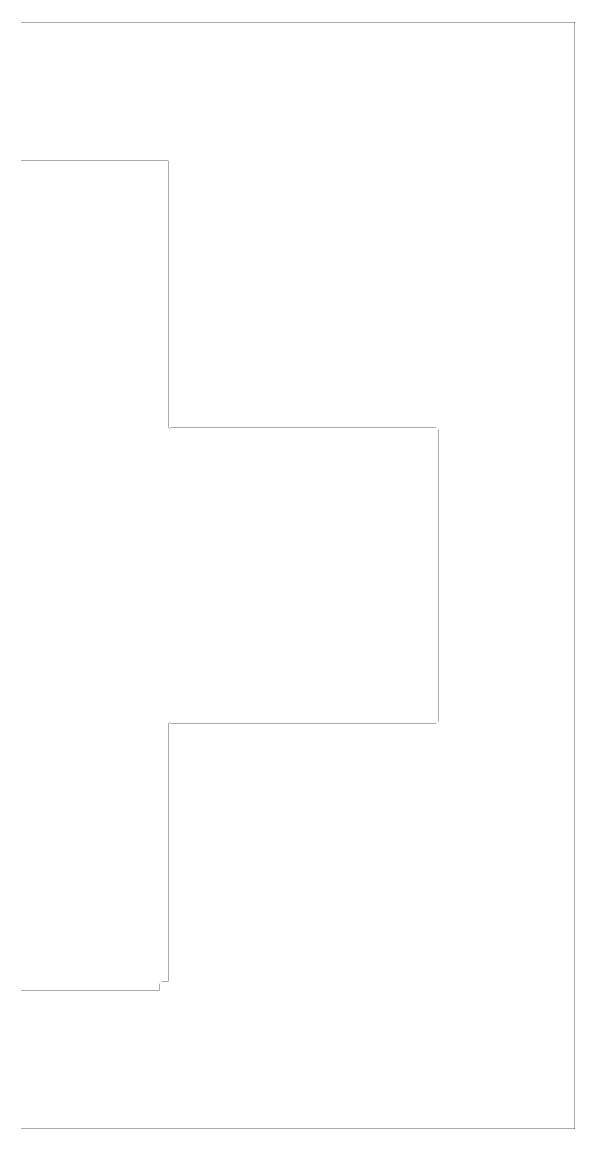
# Model space of a CAD drawing. Header units: metres. Extents: x 0 to 4935, y -4935 to 0.
# Drawn here: x 2467 to 4935, y -4935 to 0 of the extents above; entities that cross this region are included whole.
import ezdxf

# ---------------------------------------------------------------- set-up
doc = ezdxf.new("R2010")
doc.units = ezdxf.units.M
doc.layers.add('conductor', color=1, linetype='Continuous')
doc.layers.add('substrate', color=5, linetype='Continuous')

msp = doc.modelspace()

# ---------------------------------------------------------------- linework, layer by layer
at = {"layer": 'conductor', "const_width": 0.5}
msp.add_lwpolyline([(2462.6, -4316.9), (2472.3, -4316.9), (2482, -4316.9), (2491.6, -4316.9), (2501.3, -4316.9), (2510.9, -4316.9), (2520.6, -4316.9), (2530.2, -4316.9), (2539.9, -4316.9), (2549.6, -4316.9), (2559.2, -4316.9), (2568.9, -4316.9), (2578.5, -4316.9), (2588.2, -4316.9), (2597.8, -4316.9), (2607.5, -4316.9), (2617.2, -4316.9), (2626.8, -4316.9), (2636.5, -4316.9), (2646.1, -4316.9), (2655.8, -4316.9), (2665.4, -4316.9), (2675.1, -4316.9), (2684.8, -4316.9), (2694.4, -4316.9), (2704.1, -4316.9), (2713.7, -4316.9), (2723.4, -4316.9), (2733, -4316.9), (2742.7, -4316.9), (2752.4, -4316.9), (2762, -4316.9), (2771.7, -4316.9), (2781.3, -4316.9), (2791, -4316.9), (2800.6, -4316.9), (2810.3, -4316.9), (2820, -4316.9), (2829.6, -4316.9), (2839.3, -4316.9), (2848.9, -4316.9), (2858.6, -4316.9), (2868.3, -4316.9), (2877.9, -4316.9), (2887.6, -4316.9), (2897.2, -4316.9), (2906.9, -4316.9), (2916.5, -4316.9), (2926.2, -4316.9), (2935.9, -4316.9), (2945.5, -4316.9), (2955.2, -4316.9), (2964.8, -4316.9), (2974.5, -4316.9), (2984.1, -4316.9), (2993.8, -4316.9), (3003.5, -4316.9), (3013.1, -4316.9), (3022.8, -4316.9), (3032.4, -4316.9), (3042.1, -4316.9), (3051.7, -4316.9), (3061.4, -4316.9), (3071.1, -4316.9), (3080.7, -4316.9), (3080.7, -4307.2), (3080.7, -4297.5), (3080.7, -4287.9), (3090.4, -4278.2), (3100, -4278.2), (3109.7, -4278.2), (3119.3, -4278.2), (3119.3, -4268.6), (3119.3, -4258.9), (3119.3, -4249.3), (3119.3, -4239.6), (3119.3, -4229.9), (3119.3, -4220.3), (3119.3, -4210.6), (3119.3, -4201), (3119.3, -4191.3), (3119.3, -4181.7), (3119.3, -4172), (3119.3, -4162.3), (3119.3, -4152.7), (3119.3, -4143), (3119.3, -4133.4), (3119.3, -4123.7), (3119.3, -4114.1), (3119.3, -4104.4), (3119.3, -4094.7), (3119.3, -4085.1), (3119.3, -4075.4), (3119.3, -4065.8), (3119.3, -4056.1), (3119.3, -4046.5), (3119.3, -4036.8), (3119.3, -4027.1), (3119.3, -4017.5), (3119.3, -4007.8), (3119.3, -3998.2), (3119.3, -3988.5), (3119.3, -3978.9), (3119.3, -3969.2), (3119.3, -3959.5), (3119.3, -3949.9), (3119.3, -3940.2), (3119.3, -3930.6), (3119.3, -3920.9), (3119.3, -3911.3), (3119.3, -3901.6), (3119.3, -3891.9), (3119.3, -3882.3), (3119.3, -3872.6), (3119.3, -3863), (3119.3, -3853.3), (3119.3, -3843.6), (3119.3, -3834), (3119.3, -3824.3), (3119.3, -3814.7), (3119.3, -3805), (3119.3, -3795.4), (3119.3, -3785.7), (3119.3, -3776), (3119.3, -3766.4), (3119.3, -3756.7), (3119.3, -3747.1), (3119.3, -3737.4), (3119.3, -3727.8), (3119.3, -3718.1), (3119.3, -3708.4), (3119.3, -3698.8), (3119.3, -3689.1), (3119.3, -3679.5), (3119.3, -3669.8), (3119.3, -3660.2), (3119.3, -3650.5), (3119.3, -3640.8), (3119.3, -3631.2), (3119.3, -3621.5), (3119.3, -3611.9), (3119.3, -3602.2), (3119.3, -3592.6), (3119.3, -3582.9), (3119.3, -3573.2), (3119.3, -3563.6), (3119.3, -3553.9), (3119.3, -3544.3), (3119.3, -3534.6), (3119.3, -3525), (3119.3, -3515.3), (3119.3, -3505.6), (3119.3, -3496), (3119.3, -3486.3), (3119.3, -3476.7), (3119.3, -3467), (3119.3, -3457.4), (3119.3, -3447.7), (3119.3, -3438), (3119.3, -3428.4), (3119.3, -3418.7), (3119.3, -3409.1), (3119.3, -3399.4), (3119.3, -3389.8), (3119.3, -3380.1), (3119.3, -3370.4), (3119.3, -3360.8), (3119.3, -3351.1), (3119.3, -3341.5), (3119.3, -3331.8), (3119.3, -3322.1), (3119.3, -3312.5), (3119.3, -3302.8), (3119.3, -3293.2), (3119.3, -3283.5), (3119.3, -3273.9), (3119.3, -3264.2), (3119.3, -3254.5), (3119.3, -3244.9), (3119.3, -3235.2), (3119.3, -3225.6), (3119.3, -3215.9), (3119.3, -3206.3), (3119.3, -3196.6), (3119.3, -3186.9), (3119.3, -3177.3), (3119.3, -3167.6), (3119.3, -3158), (3119.3, -3148.3), (3119.3, -3138.7), (3119.3, -3129), (3129, -3119.3), (3138.7, -3119.3), (3148.3, -3119.3), (3158, -3119.3), (3167.6, -3119.3), (3177.3, -3119.3), (3186.9, -3119.3), (3196.6, -3119.3), (3206.3, -3119.3), (3215.9, -3119.3), (3225.6, -3119.3), (3235.2, -3119.3), (3244.9, -3119.3), (3254.5, -3119.3), (3264.2, -3119.3), (3273.9, -3119.3), (3283.5, -3119.3), (3293.2, -3119.3), (3302.8, -3119.3), (3312.5, -3119.3), (3322.1, -3119.3), (3331.8, -3119.3), (3341.5, -3119.3), (3351.1, -3119.3), (3360.8, -3119.3), (3370.4, -3119.3), (3380.1, -3119.3), (3389.8, -3119.3), (3399.4, -3119.3), (3409.1, -3119.3), (3418.7, -3119.3), (3428.4, -3119.3), (3438, -3119.3), (3447.7, -3119.3), (3457.4, -3119.3), (3467, -3119.3), (3476.7, -3119.3), (3486.3, -3119.3), (3496, -3119.3), (3505.6, -3119.3), (3515.3, -3119.3), (3525, -3119.3), (3534.6, -3119.3), (3544.3, -3119.3), (3553.9, -3119.3), (3563.6, -3119.3), (3573.2, -3119.3), (3582.9, -3119.3), (3592.6, -3119.3), (3602.2, -3119.3), (3611.9, -3119.3), (3621.5, -3119.3), (3631.2, -3119.3), (3640.8, -3119.3), (3650.5, -3119.3), (3660.2, -3119.3), (3669.8, -3119.3), (3679.5, -3119.3), (3689.1, -3119.3), (3698.8, -3119.3), (3708.4, -3119.3), (3718.1, -3119.3), (3727.8, -3119.3), (3737.4, -3119.3), (3747.1, -3119.3), (3756.7, -3119.3), (3766.4, -3119.3), (3776, -3119.3), (3785.7, -3119.3), (3795.4, -3119.3), (3805, -3119.3), (3814.7, -3119.3), (3824.3, -3119.3), (3834, -3119.3), (3843.6, -3119.3), (3853.3, -3119.3), (3863, -3119.3), (3872.6, -3119.3), (3882.3, -3119.3), (3891.9, -3119.3), (3901.6, -3119.3), (3911.3, -3119.3), (3920.9, -3119.3), (3930.6, -3119.3), (3940.2, -3119.3), (3949.9, -3119.3), (3959.5, -3119.3), (3969.2, -3119.3), (3978.9, -3119.3), (3988.5, -3119.3), (3998.2, -3119.3), (4007.8, -3119.3), (4017.5, -3119.3), (4027.1, -3119.3), (4036.8, -3119.3), (4046.5, -3119.3), (4056.1, -3119.3), (4065.8, -3119.3), (4075.4, -3119.3), (4085.1, -3119.3), (4094.7, -3119.3), (4104.4, -3119.3), (4114.1, -3119.3), (4123.7, -3119.3), (4133.4, -3119.3), (4143, -3119.3), (4152.7, -3119.3), (4162.3, -3119.3), (4172, -3119.3), (4181.7, -3119.3), (4191.3, -3119.3), (4201, -3119.3), (4210.6, -3119.3), (4220.3, -3119.3), (4229.9, -3119.3), (4239.6, -3119.3), (4249.3, -3119.3), (4258.9, -3119.3), (4268.6, -3119.3), (4278.2, -3119.3), (4287.9, -3119.3), (4297.5, -3119.3), (4307.2, -3119.3), (4316.9, -3119.3), (4316.9, -3109.7), (4316.9, -3100), (4316.9, -3090.4), (4316.9, -3080.7), (4316.9, -3071.1), (4316.9, -3061.4), (4316.9, -3051.7), (4316.9, -3042.1), (4316.9, -3032.4), (4316.9, -3022.8), (4316.9, -3013.1), (4316.9, -3003.5), (4316.9, -2993.8), (4316.9, -2984.1), (4316.9, -2974.5), (4316.9, -2964.8), (4316.9, -2955.2), (4316.9, -2945.5), (4316.9, -2935.9), (4316.9, -2926.2), (4316.9, -2916.5), (4316.9, -2906.9), (4316.9, -2897.2), (4316.9, -2887.6), (4316.9, -2877.9), (4316.9, -2868.3), (4316.9, -2858.6), (4316.9, -2848.9), (4316.9, -2839.3), (4316.9, -2829.6), (4316.9, -2820), (4316.9, -2810.3), (4316.9, -2800.6), (4316.9, -2791), (4316.9, -2781.3), (4316.9, -2771.7), (4316.9, -2762), (4316.9, -2752.4), (4316.9, -2742.7), (4316.9, -2733), (4316.9, -2723.4), (4316.9, -2713.7), (4316.9, -2704.1), (4316.9, -2694.4), (4316.9, -2684.8), (4316.9, -2675.1), (4316.9, -2665.4), (4316.9, -2655.8), (4316.9, -2646.1), (4316.9, -2636.5), (4316.9, -2626.8), (4316.9, -2617.2), (4316.9, -2607.5), (4316.9, -2597.8), (4316.9, -2588.2), (4316.9, -2578.5), (4316.9, -2568.9), (4316.9, -2559.2), (4316.9, -2549.6), (4316.9, -2539.9), (4316.9, -2530.2), (4316.9, -2520.6), (4316.9, -2510.9), (4316.9, -2501.3), (4316.9, -2491.6), (4316.9, -2482), (4316.9, -2472.3), (4316.9, -2462.6), (4316.9, -2453), (4316.9, -2443.3), (4316.9, -2433.7), (4316.9, -2424), (4316.9, -2414.4), (4316.9, -2404.7), (4316.9, -2395), (4316.9, -2385.4), (4316.9, -2375.7), (4316.9, -2366.1), (4316.9, -2356.4), (4316.9, -2346.8), (4316.9, -2337.1), (4316.9, -2327.4), (4316.9, -2317.8), (4316.9, -2308.1), (4316.9, -2298.5), (4316.9, -2288.8), (4316.9, -2279.1), (4316.9, -2269.5), (4316.9, -2259.8), (4316.9, -2250.2), (4316.9, -2240.5), (4316.9, -2230.9), (4316.9, -2221.2), (4316.9, -2211.5), (4316.9, -2201.9), (4316.9, -2192.2), (4316.9, -2182.6), (4316.9, -2172.9), (4316.9, -2163.3), (4316.9, -2153.6), (4316.9, -2143.9), (4316.9, -2134.3), (4316.9, -2124.6), (4316.9, -2115), (4316.9, -2105.3), (4316.9, -2095.7), (4316.9, -2086), (4316.9, -2076.3), (4316.9, -2066.7), (4316.9, -2057), (4316.9, -2047.4), (4316.9, -2037.7), (4316.9, -2028.1), (4316.9, -2018.4), (4316.9, -2008.7), (4316.9, -1999.1), (4316.9, -1989.4), (4316.9, -1979.8), (4316.9, -1970.1), (4316.9, -1960.5), (4316.9, -1950.8), (4316.9, -1941.1), (4316.9, -1931.5), (4316.9, -1921.8), (4316.9, -1912.2), (4316.9, -1902.5), (4316.9, -1892.9), (4316.9, -1883.2), (4316.9, -1873.5), (4316.9, -1863.9), (4316.9, -1854.2), (4307.2, -1854.2), (4297.5, -1854.2), (4287.9, -1854.2), (4278.2, -1844.6), (4278.2, -1834.9), (4278.2, -1825.3), (4278.2, -1815.6), (4268.6, -1815.6), (4258.9, -1815.6), (4249.3, -1815.6), (4239.6, -1815.6), (4229.9, -1815.6), (4220.3, -1815.6), (4210.6, -1815.6), (4201, -1815.6), (4191.3, -1815.6), (4181.7, -1815.6), (4172, -1815.6), (4162.3, -1815.6), (4152.7, -1815.6), (4143, -1815.6), (4133.4, -1815.6), (4123.7, -1815.6), (4114.1, -1815.6), (4104.4, -1815.6), (4094.7, -1815.6), (4085.1, -1815.6), (4075.4, -1815.6), (4065.8, -1815.6), (4056.1, -1815.6), (4046.5, -1815.6), (4036.8, -1815.6), (4027.1, -1815.6), (4017.5, -1815.6), (4007.8, -1815.6), (3998.2, -1815.6), (3988.5, -1815.6), (3978.9, -1815.6), (3969.2, -1815.6), (3959.5, -1815.6), (3949.9, -1815.6), (3940.2, -1815.6), (3930.6, -1815.6), (3920.9, -1815.6), (3911.3, -1815.6), (3901.6, -1815.6), (3891.9, -1815.6), (3882.3, -1815.6), (3872.6, -1815.6), (3863, -1815.6), (3853.3, -1815.6), (3843.6, -1815.6), (3834, -1815.6), (3824.3, -1815.6), (3814.7, -1815.6), (3805, -1815.6), (3795.4, -1815.6), (3785.7, -1815.6), (3776, -1815.6), (3766.4, -1815.6), (3756.7, -1815.6), (3747.1, -1815.6), (3737.4, -1815.6), (3727.8, -1815.6), (3718.1, -1815.6), (3708.4, -1815.6), (3698.8, -1815.6), (3689.1, -1815.6), (3679.5, -1815.6), (3669.8, -1815.6), (3660.2, -1815.6), (3650.5, -1815.6), (3640.8, -1815.6), (3631.2, -1815.6), (3621.5, -1815.6), (3611.9, -1815.6), (3602.2, -1815.6), (3592.6, -1815.6), (3582.9, -1815.6), (3573.2, -1815.6), (3563.6, -1815.6), (3553.9, -1815.6), (3544.3, -1815.6), (3534.6, -1815.6), (3525, -1815.6), (3515.3, -1815.6), (3505.6, -1815.6), (3496, -1815.6), (3486.3, -1815.6), (3476.7, -1815.6), (3467, -1815.6), (3457.4, -1815.6), (3447.7, -1815.6), (3438, -1815.6), (3428.4, -1815.6), (3418.7, -1815.6), (3409.1, -1815.6), (3399.4, -1815.6), (3389.8, -1815.6), (3380.1, -1815.6), (3370.4, -1815.6), (3360.8, -1815.6), (3351.1, -1815.6), (3341.5, -1815.6), (3331.8, -1815.6), (3322.1, -1815.6), (3312.5, -1815.6), (3302.8, -1815.6), (3293.2, -1815.6), (3283.5, -1815.6), (3273.9, -1815.6), (3264.2, -1815.6), (3254.5, -1815.6), (3244.9, -1815.6), (3235.2, -1815.6), (3225.6, -1815.6), (3215.9, -1815.6), (3206.3, -1815.6), (3196.6, -1815.6), (3186.9, -1815.6), (3177.3, -1815.6), (3167.6, -1815.6), (3158, -1815.6), (3148.3, -1815.6), (3138.7, -1815.6), (3129, -1815.6), (3119.3, -1805.9), (3119.3, -1796.3), (3119.3, -1786.6), (3119.3, -1777), (3119.3, -1767.3), (3119.3, -1757.6), (3119.3, -1748), (3119.3, -1738.3), (3119.3, -1728.7), (3119.3, -1719), (3119.3, -1709.4), (3119.3, -1699.7), (3119.3, -1690), (3119.3, -1680.4), (3119.3, -1670.7), (3119.3, -1661.1), (3119.3, -1651.4), (3119.3, -1641.8), (3119.3, -1632.1), (3119.3, -1622.4), (3119.3, -1612.8), (3119.3, -1603.1), (3119.3, -1593.5), (3119.3, -1583.8), (3119.3, -1574.2), (3119.3, -1564.5), (3119.3, -1554.8), (3119.3, -1545.2), (3119.3, -1535.5), (3119.3, -1525.9), (3119.3, -1516.2), (3119.3, -1506.6), (3119.3, -1496.9), (3119.3, -1487.2), (3119.3, -1477.6), (3119.3, -1467.9), (3119.3, -1458.3), (3119.3, -1448.6), (3119.3, -1439), (3119.3, -1429.3), (3119.3, -1419.6), (3119.3, -1410), (3119.3, -1400.3), (3119.3, -1390.7), (3119.3, -1381), (3119.3, -1371.4), (3119.3, -1361.7), (3119.3, -1352), (3119.3, -1342.4), (3119.3, -1332.7), (3119.3, -1323.1), (3119.3, -1313.4), (3119.3, -1303.8), (3119.3, -1294.1), (3119.3, -1284.4), (3119.3, -1274.8), (3119.3, -1265.1), (3119.3, -1255.5), (3119.3, -1245.8), (3119.3, -1236.1), (3119.3, -1226.5), (3119.3, -1216.8), (3119.3, -1207.2), (3119.3, -1197.5), (3119.3, -1187.9), (3119.3, -1178.2), (3119.3, -1168.5), (3119.3, -1158.9), (3119.3, -1149.2), (3119.3, -1139.6), (3119.3, -1129.9), (3119.3, -1120.3), (3119.3, -1110.6), (3119.3, -1100.9), (3119.3, -1091.3), (3119.3, -1081.6), (3119.3, -1072), (3119.3, -1062.3), (3119.3, -1052.7), (3119.3, -1043), (3119.3, -1033.3), (3119.3, -1023.7), (3119.3, -1014), (3119.3, -1004.4), (3119.3, -994.7), (3119.3, -985.1), (3119.3, -975.4), (3119.3, -965.7), (3119.3, -956.1), (3119.3, -946.4), (3119.3, -936.8), (3119.3, -927.1), (3119.3, -917.5), (3119.3, -907.8), (3119.3, -898.1), (3119.3, -888.5), (3119.3, -878.8), (3119.3, -869.2), (3119.3, -859.5), (3119.3, -849.9), (3119.3, -840.2), (3119.3, -830.5), (3119.3, -820.9), (3119.3, -811.2), (3119.3, -801.6), (3119.3, -791.9), (3119.3, -782.3), (3119.3, -772.6), (3119.3, -762.9), (3119.3, -753.3), (3119.3, -743.6), (3119.3, -734), (3119.3, -724.3), (3119.3, -714.6), (3119.3, -705), (3119.3, -695.3), (3119.3, -685.7), (3119.3, -676), (3119.3, -666.4), (3119.3, -656.7), (3119.3, -647), (3119.3, -637.4), (3119.3, -627.7), (3119.3, -618.1), (3109.7, -618.1), (3100, -618.1), (3090.4, -618.1), (3080.7, -618.1), (3071.1, -618.1), (3061.4, -618.1), (3051.7, -618.1), (3042.1, -618.1), (3032.4, -618.1), (3022.8, -618.1), (3013.1, -618.1), (3003.5, -618.1), (2993.8, -618.1), (2984.1, -618.1), (2974.5, -618.1), (2964.8, -618.1), (2955.2, -618.1), (2945.5, -618.1), (2935.9, -618.1), (2926.2, -618.1), (2916.5, -618.1), (2906.9, -618.1), (2897.2, -618.1), (2887.6, -618.1), (2877.9, -618.1), (2868.3, -618.1), (2858.6, -618.1), (2848.9, -618.1), (2839.3, -618.1), (2829.6, -618.1), (2820, -618.1), (2810.3, -618.1), (2800.6, -618.1), (2791, -618.1), (2781.3, -618.1), (2771.7, -618.1), (2762, -618.1), (2752.4, -618.1), (2742.7, -618.1), (2733, -618.1), (2723.4, -618.1), (2713.7, -618.1), (2704.1, -618.1), (2694.4, -618.1), (2684.8, -618.1), (2675.1, -618.1), (2665.4, -618.1), (2655.8, -618.1), (2646.1, -618.1), (2636.5, -618.1), (2626.8, -618.1), (2617.2, -618.1), (2607.5, -618.1), (2597.8, -618.1), (2588.2, -618.1), (2578.5, -618.1), (2568.9, -618.1), (2559.2, -618.1), (2549.6, -618.1), (2539.9, -618.1), (2530.2, -618.1), (2520.6, -618.1), (2510.9, -618.1), (2501.3, -618.1), (2491.6, -618.1), (2482, -618.1), (2472.3, -618.1), (2462.6, -618.1)], dxfattribs=at)
at = {"layer": 'substrate', "const_width": 0.5}
for points in [[(2462.6, -4934.9), (2472.3, -4934.9), (2482, -4934.9), (2491.6, -4934.9), (2501.3, -4934.9), (2510.9, -4934.9), (2520.6, -4934.9), (2530.2, -4934.9), (2539.9, -4934.9), (2549.6, -4934.9), (2559.2, -4934.9), (2568.9, -4934.9), (2578.5, -4934.9), (2588.2, -4934.9), (2597.8, -4934.9), (2607.5, -4934.9), (2617.2, -4934.9), (2626.8, -4934.9), (2636.5, -4934.9), (2646.1, -4934.9), (2655.8, -4934.9), (2665.4, -4934.9), (2675.1, -4934.9), (2684.8, -4934.9), (2694.4, -4934.9), (2704.1, -4934.9), (2713.7, -4934.9), (2723.4, -4934.9), (2733, -4934.9), (2742.7, -4934.9), (2752.4, -4934.9), (2762, -4934.9), (2771.7, -4934.9), (2781.3, -4934.9), (2791, -4934.9), (2800.6, -4934.9), (2810.3, -4934.9), (2820, -4934.9), (2829.6, -4934.9), (2839.3, -4934.9), (2848.9, -4934.9), (2858.6, -4934.9), (2868.3, -4934.9), (2877.9, -4934.9), (2887.6, -4934.9), (2897.2, -4934.9), (2906.9, -4934.9), (2916.5, -4934.9), (2926.2, -4934.9), (2935.9, -4934.9), (2945.5, -4934.9), (2955.2, -4934.9), (2964.8, -4934.9), (2974.5, -4934.9), (2984.1, -4934.9), (2993.8, -4934.9), (3003.5, -4934.9), (3013.1, -4934.9), (3022.8, -4934.9), (3032.4, -4934.9), (3042.1, -4934.9), (3051.7, -4934.9), (3061.4, -4934.9), (3071.1, -4934.9), (3080.7, -4934.9), (3090.4, -4934.9), (3100, -4934.9), (3109.7, -4934.9), (3119.3, -4934.9), (3129, -4934.9), (3138.7, -4934.9), (3148.3, -4934.9), (3158, -4934.9), (3167.6, -4934.9), (3177.3, -4934.9), (3186.9, -4934.9), (3196.6, -4934.9), (3206.3, -4934.9), (3215.9, -4934.9), (3225.6, -4934.9), (3235.2, -4934.9), (3244.9, -4934.9), (3254.5, -4934.9), (3264.2, -4934.9), (3273.9, -4934.9), (3283.5, -4934.9), (3293.2, -4934.9), (3302.8, -4934.9), (3312.5, -4934.9), (3322.1, -4934.9), (3331.8, -4934.9), (3341.5, -4934.9), (3351.1, -4934.9), (3360.8, -4934.9), (3370.4, -4934.9), (3380.1, -4934.9), (3389.8, -4934.9), (3399.4, -4934.9), (3409.1, -4934.9), (3418.7, -4934.9), (3428.4, -4934.9), (3438, -4934.9), (3447.7, -4934.9), (3457.4, -4934.9), (3467, -4934.9), (3476.7, -4934.9), (3486.3, -4934.9), (3496, -4934.9), (3505.6, -4934.9), (3515.3, -4934.9), (3525, -4934.9), (3534.6, -4934.9), (3544.3, -4934.9), (3553.9, -4934.9), (3563.6, -4934.9), (3573.2, -4934.9), (3582.9, -4934.9), (3592.6, -4934.9), (3602.2, -4934.9), (3611.9, -4934.9), (3621.5, -4934.9), (3631.2, -4934.9), (3640.8, -4934.9), (3650.5, -4934.9), (3660.2, -4934.9), (3669.8, -4934.9), (3679.5, -4934.9), (3689.1, -4934.9), (3698.8, -4934.9), (3708.4, -4934.9), (3718.1, -4934.9), (3727.8, -4934.9), (3737.4, -4934.9), (3747.1, -4934.9), (3756.7, -4934.9), (3766.4, -4934.9), (3776, -4934.9), (3785.7, -4934.9), (3795.4, -4934.9), (3805, -4934.9), (3814.7, -4934.9), (3824.3, -4934.9), (3834, -4934.9), (3843.6, -4934.9), (3853.3, -4934.9), (3863, -4934.9), (3872.6, -4934.9), (3882.3, -4934.9), (3891.9, -4934.9), (3901.6, -4934.9), (3911.3, -4934.9), (3920.9, -4934.9), (3930.6, -4934.9), (3940.2, -4934.9), (3949.9, -4934.9), (3959.5, -4934.9), (3969.2, -4934.9), (3978.9, -4934.9), (3988.5, -4934.9), (3998.2, -4934.9), (4007.8, -4934.9), (4017.5, -4934.9), (4027.1, -4934.9), (4036.8, -4934.9), (4046.5, -4934.9), (4056.1, -4934.9), (4065.8, -4934.9), (4075.4, -4934.9), (4085.1, -4934.9), (4094.7, -4934.9), (4104.4, -4934.9), (4114.1, -4934.9), (4123.7, -4934.9), (4133.4, -4934.9), (4143, -4934.9), (4152.7, -4934.9), (4162.3, -4934.9), (4172, -4934.9), (4181.7, -4934.9), (4191.3, -4934.9), (4201, -4934.9), (4210.6, -4934.9), (4220.3, -4934.9), (4229.9, -4934.9), (4239.6, -4934.9), (4249.3, -4934.9), (4258.9, -4934.9), (4268.6, -4934.9), (4278.2, -4934.9), (4287.9, -4934.9), (4297.5, -4934.9), (4307.2, -4934.9), (4316.9, -4934.9), (4326.5, -4934.9), (4336.2, -4934.9), (4345.8, -4934.9), (4355.5, -4934.9), (4365.1, -4934.9), (4374.8, -4934.9), (4384.5, -4934.9), (4394.1, -4934.9), (4403.8, -4934.9), (4413.4, -4934.9), (4423.1, -4934.9), (4432.8, -4934.9), (4442.4, -4934.9), (4452.1, -4934.9), (4461.7, -4934.9), (4471.4, -4934.9), (4481, -4934.9), (4490.7, -4934.9), (4500.4, -4934.9), (4510, -4934.9), (4519.7, -4934.9), (4529.3, -4934.9), (4539, -4934.9), (4548.6, -4934.9), (4558.3, -4934.9), (4568, -4934.9), (4577.6, -4934.9), (4587.3, -4934.9), (4596.9, -4934.9), (4606.6, -4934.9), (4616.2, -4934.9), (4625.9, -4934.9), (4635.6, -4934.9), (4645.2, -4934.9), (4654.9, -4934.9), (4664.5, -4934.9), (4674.2, -4934.9), (4683.8, -4934.9), (4693.5, -4934.9), (4703.2, -4934.9), (4712.8, -4934.9), (4722.5, -4934.9), (4732.1, -4934.9), (4741.8, -4934.9), (4751.4, -4934.9), (4761.1, -4934.9), (4770.8, -4934.9), (4780.4, -4934.9), (4790.1, -4934.9), (4799.7, -4934.9), (4809.4, -4934.9), (4819, -4934.9), (4828.7, -4934.9), (4838.4, -4934.9), (4848, -4934.9), (4857.7, -4934.9), (4867.3, -4934.9), (4877, -4934.9), (4886.6, -4934.9), (4896.3, -4934.9), (4906, -4934.9), (4915.6, -4934.9), (4925.3, -4934.9), (4934.9, -4934.9), (4934.9, -4925.3), (4934.9, -4915.6), (4934.9, -4906), (4934.9, -4896.3), (4934.9, -4886.6), (4934.9, -4877), (4934.9, -4867.3), (4934.9, -4857.7), (4934.9, -4848), (4934.9, -4838.4), (4934.9, -4828.7), (4934.9, -4819), (4934.9, -4809.4), (4934.9, -4799.7), (4934.9, -4790.1), (4934.9, -4780.4), (4934.9, -4770.8), (4934.9, -4761.1), (4934.9, -4751.4), (4934.9, -4741.8), (4934.9, -4732.1), (4934.9, -4722.5), (4934.9, -4712.8), (4934.9, -4703.2), (4934.9, -4693.5), (4934.9, -4683.8), (4934.9, -4674.2), (4934.9, -4664.5), (4934.9, -4654.9), (4934.9, -4645.2), (4934.9, -4635.6), (4934.9, -4625.9), (4934.9, -4616.2), (4934.9, -4606.6), (4934.9, -4596.9), (4934.9, -4587.3), (4934.9, -4577.6), (4934.9, -4568), (4934.9, -4558.3), (4934.9, -4548.6), (4934.9, -4539), (4934.9, -4529.3), (4934.9, -4519.7), (4934.9, -4510), (4934.9, -4500.4), (4934.9, -4490.7), (4934.9, -4481), (4934.9, -4471.4), (4934.9, -4461.7), (4934.9, -4452.1), (4934.9, -4442.4), (4934.9, -4432.8), (4934.9, -4423.1), (4934.9, -4413.4), (4934.9, -4403.8), (4934.9, -4394.1), (4934.9, -4384.5), (4934.9, -4374.8), (4934.9, -4365.1), (4934.9, -4355.5), (4934.9, -4345.8), (4934.9, -4336.2), (4934.9, -4326.5), (4934.9, -4316.9), (4934.9, -4307.2), (4934.9, -4297.5), (4934.9, -4287.9), (4934.9, -4278.2), (4934.9, -4268.6), (4934.9, -4258.9), (4934.9, -4249.3), (4934.9, -4239.6), (4934.9, -4229.9), (4934.9, -4220.3), (4934.9, -4210.6), (4934.9, -4201), (4934.9, -4191.3), (4934.9, -4181.7), (4934.9, -4172), (4934.9, -4162.3), (4934.9, -4152.7), (4934.9, -4143), (4934.9, -4133.4), (4934.9, -4123.7), (4934.9, -4114.1), (4934.9, -4104.4), (4934.9, -4094.7), (4934.9, -4085.1), (4934.9, -4075.4), (4934.9, -4065.8), (4934.9, -4056.1), (4934.9, -4046.5), (4934.9, -4036.8), (4934.9, -4027.1), (4934.9, -4017.5), (4934.9, -4007.8), (4934.9, -3998.2), (4934.9, -3988.5), (4934.9, -3978.9), (4934.9, -3969.2), (4934.9, -3959.5), (4934.9, -3949.9), (4934.9, -3940.2), (4934.9, -3930.6), (4934.9, -3920.9), (4934.9, -3911.3), (4934.9, -3901.6), (4934.9, -3891.9), (4934.9, -3882.3), (4934.9, -3872.6), (4934.9, -3863), (4934.9, -3853.3), (4934.9, -3843.6), (4934.9, -3834), (4934.9, -3824.3), (4934.9, -3814.7), (4934.9, -3805), (4934.9, -3795.4), (4934.9, -3785.7), (4934.9, -3776), (4934.9, -3766.4), (4934.9, -3756.7), (4934.9, -3747.1), (4934.9, -3737.4), (4934.9, -3727.8), (4934.9, -3718.1), (4934.9, -3708.4), (4934.9, -3698.8), (4934.9, -3689.1), (4934.9, -3679.5), (4934.9, -3669.8), (4934.9, -3660.2), (4934.9, -3650.5), (4934.9, -3640.8), (4934.9, -3631.2), (4934.9, -3621.5), (4934.9, -3611.9), (4934.9, -3602.2), (4934.9, -3592.6), (4934.9, -3582.9), (4934.9, -3573.2), (4934.9, -3563.6), (4934.9, -3553.9), (4934.9, -3544.3), (4934.9, -3534.6), (4934.9, -3525), (4934.9, -3515.3), (4934.9, -3505.6), (4934.9, -3496), (4934.9, -3486.3), (4934.9, -3476.7), (4934.9, -3467), (4934.9, -3457.4), (4934.9, -3447.7), (4934.9, -3438), (4934.9, -3428.4), (4934.9, -3418.7), (4934.9, -3409.1), (4934.9, -3399.4), (4934.9, -3389.8), (4934.9, -3380.1), (4934.9, -3370.4), (4934.9, -3360.8), (4934.9, -3351.1), (4934.9, -3341.5), (4934.9, -3331.8), (4934.9, -3322.1), (4934.9, -3312.5), (4934.9, -3302.8), (4934.9, -3293.2), (4934.9, -3283.5), (4934.9, -3273.9), (4934.9, -3264.2), (4934.9, -3254.5), (4934.9, -3244.9), (4934.9, -3235.2), (4934.9, -3225.6), (4934.9, -3215.9), (4934.9, -3206.3), (4934.9, -3196.6), (4934.9, -3186.9), (4934.9, -3177.3), (4934.9, -3167.6), (4934.9, -3158), (4934.9, -3148.3), (4934.9, -3138.7), (4934.9, -3129), (4934.9, -3119.3), (4934.9, -3109.7), (4934.9, -3100), (4934.9, -3090.4), (4934.9, -3080.7), (4934.9, -3071.1), (4934.9, -3061.4), (4934.9, -3051.7), (4934.9, -3042.1), (4934.9, -3032.4), (4934.9, -3022.8), (4934.9, -3013.1), (4934.9, -3003.5), (4934.9, -2993.8), (4934.9, -2984.1), (4934.9, -2974.5), (4934.9, -2964.8), (4934.9, -2955.2), (4934.9, -2945.5), (4934.9, -2935.9), (4934.9, -2926.2), (4934.9, -2916.5), (4934.9, -2906.9), (4934.9, -2897.2), (4934.9, -2887.6), (4934.9, -2877.9), (4934.9, -2868.3), (4934.9, -2858.6), (4934.9, -2848.9), (4934.9, -2839.3), (4934.9, -2829.6), (4934.9, -2820), (4934.9, -2810.3), (4934.9, -2800.6), (4934.9, -2791), (4934.9, -2781.3), (4934.9, -2771.7), (4934.9, -2762), (4934.9, -2752.4), (4934.9, -2742.7), (4934.9, -2733), (4934.9, -2723.4), (4934.9, -2713.7), (4934.9, -2704.1), (4934.9, -2694.4), (4934.9, -2684.8), (4934.9, -2675.1), (4934.9, -2665.4), (4934.9, -2655.8), (4934.9, -2646.1), (4934.9, -2636.5), (4934.9, -2626.8), (4934.9, -2617.2), (4934.9, -2607.5), (4934.9, -2597.8), (4934.9, -2588.2), (4934.9, -2578.5), (4934.9, -2568.9), (4934.9, -2559.2), (4934.9, -2549.6), (4934.9, -2539.9), (4934.9, -2530.2), (4934.9, -2520.6), (4934.9, -2510.9), (4934.9, -2501.3), (4934.9, -2491.6), (4934.9, -2482), (4934.9, -2472.3), (4934.9, -2462.6), (4934.9, -2453), (4934.9, -2443.3), (4934.9, -2433.7), (4934.9, -2424), (4934.9, -2414.4), (4934.9, -2404.7), (4934.9, -2395), (4934.9, -2385.4), (4934.9, -2375.7), (4934.9, -2366.1), (4934.9, -2356.4), (4934.9, -2346.8), (4934.9, -2337.1), (4934.9, -2327.4), (4934.9, -2317.8), (4934.9, -2308.1), (4934.9, -2298.5), (4934.9, -2288.8), (4934.9, -2279.1), (4934.9, -2269.5), (4934.9, -2259.8), (4934.9, -2250.2), (4934.9, -2240.5), (4934.9, -2230.9), (4934.9, -2221.2), (4934.9, -2211.5), (4934.9, -2201.9), (4934.9, -2192.2), (4934.9, -2182.6), (4934.9, -2172.9), (4934.9, -2163.3), (4934.9, -2153.6), (4934.9, -2143.9), (4934.9, -2134.3), (4934.9, -2124.6), (4934.9, -2115), (4934.9, -2105.3), (4934.9, -2095.7), (4934.9, -2086), (4934.9, -2076.3), (4934.9, -2066.7), (4934.9, -2057), (4934.9, -2047.4), (4934.9, -2037.7), (4934.9, -2028.1), (4934.9, -2018.4), (4934.9, -2008.7), (4934.9, -1999.1), (4934.9, -1989.4), (4934.9, -1979.8), (4934.9, -1970.1), (4934.9, -1960.5), (4934.9, -1950.8), (4934.9, -1941.1), (4934.9, -1931.5), (4934.9, -1921.8), (4934.9, -1912.2), (4934.9, -1902.5), (4934.9, -1892.9), (4934.9, -1883.2), (4934.9, -1873.5), (4934.9, -1863.9), (4934.9, -1854.2), (4934.9, -1844.6), (4934.9, -1834.9), (4934.9, -1825.3), (4934.9, -1815.6), (4934.9, -1805.9), (4934.9, -1796.3), (4934.9, -1786.6), (4934.9, -1777), (4934.9, -1767.3), (4934.9, -1757.6), (4934.9, -1748), (4934.9, -1738.3), (4934.9, -1728.7), (4934.9, -1719), (4934.9, -1709.4), (4934.9, -1699.7), (4934.9, -1690), (4934.9, -1680.4), (4934.9, -1670.7), (4934.9, -1661.1), (4934.9, -1651.4), (4934.9, -1641.8), (4934.9, -1632.1), (4934.9, -1622.4), (4934.9, -1612.8), (4934.9, -1603.1), (4934.9, -1593.5), (4934.9, -1583.8), (4934.9, -1574.2), (4934.9, -1564.5), (4934.9, -1554.8), (4934.9, -1545.2), (4934.9, -1535.5), (4934.9, -1525.9), (4934.9, -1516.2), (4934.9, -1506.6), (4934.9, -1496.9), (4934.9, -1487.2), (4934.9, -1477.6), (4934.9, -1467.9), (4934.9, -1458.3), (4934.9, -1448.6), (4934.9, -1439), (4934.9, -1429.3), (4934.9, -1419.6), (4934.9, -1410), (4934.9, -1400.3), (4934.9, -1390.7), (4934.9, -1381), (4934.9, -1371.4), (4934.9, -1361.7), (4934.9, -1352), (4934.9, -1342.4), (4934.9, -1332.7), (4934.9, -1323.1), (4934.9, -1313.4), (4934.9, -1303.8), (4934.9, -1294.1), (4934.9, -1284.4), (4934.9, -1274.8), (4934.9, -1265.1), (4934.9, -1255.5), (4934.9, -1245.8), (4934.9, -1236.1), (4934.9, -1226.5), (4934.9, -1216.8), (4934.9, -1207.2), (4934.9, -1197.5), (4934.9, -1187.9), (4934.9, -1178.2), (4934.9, -1168.5), (4934.9, -1158.9), (4934.9, -1149.2), (4934.9, -1139.6), (4934.9, -1129.9), (4934.9, -1120.3), (4934.9, -1110.6), (4934.9, -1100.9), (4934.9, -1091.3), (4934.9, -1081.6), (4934.9, -1072), (4934.9, -1062.3), (4934.9, -1052.7), (4934.9, -1043), (4934.9, -1033.3), (4934.9, -1023.7), (4934.9, -1014), (4934.9, -1004.4), (4934.9, -994.7), (4934.9, -985.1), (4934.9, -975.4), (4934.9, -965.7), (4934.9, -956.1), (4934.9, -946.4), (4934.9, -936.8), (4934.9, -927.1), (4934.9, -917.5), (4934.9, -907.8), (4934.9, -898.1), (4934.9, -888.5), (4934.9, -878.8), (4934.9, -869.2), (4934.9, -859.5), (4934.9, -849.9), (4934.9, -840.2), (4934.9, -830.5), (4934.9, -820.9), (4934.9, -811.2), (4934.9, -801.6), (4934.9, -791.9), (4934.9, -782.3), (4934.9, -772.6), (4934.9, -762.9), (4934.9, -753.3), (4934.9, -743.6), (4934.9, -734), (4934.9, -724.3), (4934.9, -714.6), (4934.9, -705), (4934.9, -695.3), (4934.9, -685.7), (4934.9, -676), (4934.9, -666.4), (4934.9, -656.7), (4934.9, -647), (4934.9, -637.4), (4934.9, -627.7), (4934.9, -618.1), (4934.9, -608.4), (4934.9, -598.8), (4934.9, -589.1), (4934.9, -579.4), (4934.9, -569.8), (4934.9, -560.1), (4934.9, -550.5), (4934.9, -540.8), (4934.9, -531.2), (4934.9, -521.5), (4934.9, -511.8), (4934.9, -502.2), (4934.9, -492.5), (4934.9, -482.9), (4934.9, -473.2), (4934.9, -463.6), (4934.9, -453.9), (4934.9, -444.2), (4934.9, -434.6), (4934.9, -424.9), (4934.9, -415.3), (4934.9, -405.6), (4934.9, -396), (4934.9, -386.3), (4934.9, -376.6), (4934.9, -367), (4934.9, -357.3), (4934.9, -347.7), (4934.9, -338), (4934.9, -328.4), (4934.9, -318.7), (4934.9, -309), (4934.9, -299.4), (4934.9, -289.7), (4934.9, -280.1), (4934.9, -270.4), (4934.9, -260.8), (4934.9, -251.1), (4934.9, -241.4), (4934.9, -231.8), (4934.9, -222.1), (4934.9, -212.5), (4934.9, -202.8), (4934.9, -193.1), (4934.9, -183.5), (4934.9, -173.8), (4934.9, -164.2), (4934.9, -154.5), (4934.9, -144.9), (4934.9, -135.2), (4934.9, -125.5), (4934.9, -115.9), (4934.9, -106.2), (4934.9, -96.6), (4934.9, -86.9), (4934.9, -77.3), (4934.9, -67.6), (4934.9, -57.9), (4934.9, -48.3), (4934.9, -38.6), (4934.9, -29), (4934.9, -19.3), (4934.9, -9.7), (4934.9, 0), (4925.3, 0), (4915.6, 0), (4906, 0), (4896.3, 0), (4886.6, 0), (4877, 0), (4867.3, 0), (4857.7, 0), (4848, 0), (4838.4, 0), (4828.7, 0), (4819, 0), (4809.4, 0), (4799.7, 0), (4790.1, 0), (4780.4, 0), (4770.8, 0), (4761.1, 0), (4751.4, 0), (4741.8, 0), (4732.1, 0), (4722.5, 0), (4712.8, 0), (4703.2, 0), (4693.5, 0), (4683.8, 0), (4674.2, 0), (4664.5, 0), (4654.9, 0), (4645.2, 0), (4635.6, 0), (4625.9, 0), (4616.2, 0), (4606.6, 0), (4596.9, 0), (4587.3, 0), (4577.6, 0), (4568, 0), (4558.3, 0), (4548.6, 0), (4539, 0), (4529.3, 0), (4519.7, 0), (4510, 0), (4500.4, 0), (4490.7, 0), (4481, 0), (4471.4, 0), (4461.7, 0), (4452.1, 0), (4442.4, 0), (4432.8, 0), (4423.1, 0), (4413.4, 0), (4403.8, 0), (4394.1, 0), (4384.5, 0), (4374.8, 0), (4365.1, 0), (4355.5, 0), (4345.8, 0), (4336.2, 0), (4326.5, 0), (4316.9, 0), (4307.2, 0), (4297.5, 0), (4287.9, 0), (4278.2, 0), (4268.6, 0), (4258.9, 0), (4249.3, 0), (4239.6, 0), (4229.9, 0), (4220.3, 0), (4210.6, 0), (4201, 0), (4191.3, 0), (4181.7, 0), (4172, 0), (4162.3, 0), (4152.7, 0), (4143, 0), (4133.4, 0), (4123.7, 0), (4114.1, 0), (4104.4, 0), (4094.7, 0), (4085.1, 0), (4075.4, 0), (4065.8, 0), (4056.1, 0), (4046.5, 0), (4036.8, 0), (4027.1, 0), (4017.5, 0), (4007.8, 0), (3998.2, 0), (3988.5, 0), (3978.9, 0), (3969.2, 0), (3959.5, 0), (3949.9, 0), (3940.2, 0), (3930.6, 0), (3920.9, 0), (3911.3, 0), (3901.6, 0), (3891.9, 0), (3882.3, 0), (3872.6, 0), (3863, 0), (3853.3, 0), (3843.6, 0), (3834, 0), (3824.3, 0), (3814.7, 0), (3805, 0), (3795.4, 0), (3785.7, 0), (3776, 0), (3766.4, 0), (3756.7, 0), (3747.1, 0), (3737.4, 0), (3727.8, 0), (3718.1, 0), (3708.4, 0), (3698.8, 0), (3689.1, 0), (3679.5, 0), (3669.8, 0), (3660.2, 0), (3650.5, 0), (3640.8, 0), (3631.2, 0), (3621.5, 0), (3611.9, 0), (3602.2, 0), (3592.6, 0), (3582.9, 0), (3573.2, 0), (3563.6, 0), (3553.9, 0), (3544.3, 0), (3534.6, 0), (3525, 0), (3515.3, 0), (3505.6, 0), (3496, 0), (3486.3, 0), (3476.7, 0), (3467, 0), (3457.4, 0), (3447.7, 0), (3438, 0), (3428.4, 0), (3418.7, 0), (3409.1, 0), (3399.4, 0), (3389.8, 0), (3380.1, 0), (3370.4, 0), (3360.8, 0), (3351.1, 0), (3341.5, 0), (3331.8, 0), (3322.1, 0), (3312.5, 0), (3302.8, 0), (3293.2, 0), (3283.5, 0), (3273.9, 0), (3264.2, 0), (3254.5, 0), (3244.9, 0), (3235.2, 0), (3225.6, 0), (3215.9, 0), (3206.3, 0), (3196.6, 0), (3186.9, 0), (3177.3, 0), (3167.6, 0), (3158, 0), (3148.3, 0), (3138.7, 0), (3129, 0), (3119.3, 0), (3109.7, 0), (3100, 0), (3090.4, 0), (3080.7, 0), (3071.1, 0), (3061.4, 0), (3051.7, 0), (3042.1, 0), (3032.4, 0), (3022.8, 0), (3013.1, 0), (3003.5, 0), (2993.8, 0), (2984.1, 0), (2974.5, 0), (2964.8, 0), (2955.2, 0), (2945.5, 0), (2935.9, 0), (2926.2, 0), (2916.5, 0), (2906.9, 0), (2897.2, 0), (2887.6, 0), (2877.9, 0), (2868.3, 0), (2858.6, 0), (2848.9, 0), (2839.3, 0), (2829.6, 0), (2820, 0), (2810.3, 0), (2800.6, 0), (2791, 0), (2781.3, 0), (2771.7, 0), (2762, 0), (2752.4, 0), (2742.7, 0), (2733, 0), (2723.4, 0), (2713.7, 0), (2704.1, 0), (2694.4, 0), (2684.8, 0), (2675.1, 0), (2665.4, 0), (2655.8, 0), (2646.1, 0), (2636.5, 0), (2626.8, 0), (2617.2, 0), (2607.5, 0), (2597.8, 0), (2588.2, 0), (2578.5, 0), (2568.9, 0), (2559.2, 0), (2549.6, 0), (2539.9, 0), (2530.2, 0), (2520.6, 0), (2510.9, 0), (2501.3, 0), (2491.6, 0), (2482, 0), (2472.3, 0), (2462.6, 0)], [(2462.6, -608.4), (2472.3, -608.4), (2482, -608.4), (2491.6, -608.4), (2501.3, -608.4), (2510.9, -608.4), (2520.6, -608.4), (2530.2, -608.4), (2539.9, -608.4), (2549.6, -608.4), (2559.2, -608.4), (2568.9, -608.4), (2578.5, -608.4), (2588.2, -608.4), (2597.8, -608.4), (2607.5, -608.4), (2617.2, -608.4), (2626.8, -608.4), (2636.5, -608.4), (2646.1, -608.4), (2655.8, -608.4), (2665.4, -608.4), (2675.1, -608.4), (2684.8, -608.4), (2694.4, -608.4), (2704.1, -608.4), (2713.7, -608.4), (2723.4, -608.4), (2733, -608.4), (2742.7, -608.4), (2752.4, -608.4), (2762, -608.4), (2771.7, -608.4), (2781.3, -608.4), (2791, -608.4), (2800.6, -608.4), (2810.3, -608.4), (2820, -608.4), (2829.6, -608.4), (2839.3, -608.4), (2848.9, -608.4), (2858.6, -608.4), (2868.3, -608.4), (2877.9, -608.4), (2887.6, -608.4), (2897.2, -608.4), (2906.9, -608.4), (2916.5, -608.4), (2926.2, -608.4), (2935.9, -608.4), (2945.5, -608.4), (2955.2, -608.4), (2964.8, -608.4), (2974.5, -608.4), (2984.1, -608.4), (2993.8, -608.4), (3003.5, -608.4), (3013.1, -608.4), (3022.8, -608.4), (3032.4, -608.4), (3042.1, -608.4), (3051.7, -608.4), (3061.4, -608.4), (3071.1, -608.4), (3080.7, -608.4), (3090.4, -608.4), (3100, -608.4), (3109.7, -608.4), (3119.3, -608.4), (3129, -618.1), (3129, -627.7), (3129, -637.4), (3129, -647), (3129, -656.7), (3129, -666.4), (3129, -676), (3129, -685.7), (3129, -695.3), (3129, -705), (3129, -714.6), (3129, -724.3), (3129, -734), (3129, -743.6), (3129, -753.3), (3129, -762.9), (3129, -772.6), (3129, -782.3), (3129, -791.9), (3129, -801.6), (3129, -811.2), (3129, -820.9), (3129, -830.5), (3129, -840.2), (3129, -849.9), (3129, -859.5), (3129, -869.2), (3129, -878.8), (3129, -888.5), (3129, -898.1), (3129, -907.8), (3129, -917.5), (3129, -927.1), (3129, -936.8), (3129, -946.4), (3129, -956.1), (3129, -965.7), (3129, -975.4), (3129, -985.1), (3129, -994.7), (3129, -1004.4), (3129, -1014), (3129, -1023.7), (3129, -1033.3), (3129, -1043), (3129, -1052.7), (3129, -1062.3), (3129, -1072), (3129, -1081.6), (3129, -1091.3), (3129, -1100.9), (3129, -1110.6), (3129, -1120.3), (3129, -1129.9), (3129, -1139.6), (3129, -1149.2), (3129, -1158.9), (3129, -1168.5), (3129, -1178.2), (3129, -1187.9), (3129, -1197.5), (3129, -1207.2), (3129, -1216.8), (3129, -1226.5), (3129, -1236.1), (3129, -1245.8), (3129, -1255.5), (3129, -1265.1), (3129, -1274.8), (3129, -1284.4), (3129, -1294.1), (3129, -1303.8), (3129, -1313.4), (3129, -1323.1), (3129, -1332.7), (3129, -1342.4), (3129, -1352), (3129, -1361.7), (3129, -1371.4), (3129, -1381), (3129, -1390.7), (3129, -1400.3), (3129, -1410), (3129, -1419.6), (3129, -1429.3), (3129, -1439), (3129, -1448.6), (3129, -1458.3), (3129, -1467.9), (3129, -1477.6), (3129, -1487.2), (3129, -1496.9), (3129, -1506.6), (3129, -1516.2), (3129, -1525.9), (3129, -1535.5), (3129, -1545.2), (3129, -1554.8), (3129, -1564.5), (3129, -1574.2), (3129, -1583.8), (3129, -1593.5), (3129, -1603.1), (3129, -1612.8), (3129, -1622.4), (3129, -1632.1), (3129, -1641.8), (3129, -1651.4), (3129, -1661.1), (3129, -1670.7), (3129, -1680.4), (3129, -1690), (3129, -1699.7), (3129, -1709.4), (3129, -1719), (3129, -1728.7), (3129, -1738.3), (3129, -1748), (3129, -1757.6), (3129, -1767.3), (3129, -1777), (3129, -1786.6), (3129, -1796.3), (3129, -1805.9), (3138.7, -1805.9), (3148.3, -1805.9), (3158, -1805.9), (3167.6, -1805.9), (3177.3, -1805.9), (3186.9, -1805.9), (3196.6, -1805.9), (3206.3, -1805.9), (3215.9, -1805.9), (3225.6, -1805.9), (3235.2, -1805.9), (3244.9, -1805.9), (3254.5, -1805.9), (3264.2, -1805.9), (3273.9, -1805.9), (3283.5, -1805.9), (3293.2, -1805.9), (3302.8, -1805.9), (3312.5, -1805.9), (3322.1, -1805.9), (3331.8, -1805.9), (3341.5, -1805.9), (3351.1, -1805.9), (3360.8, -1805.9), (3370.4, -1805.9), (3380.1, -1805.9), (3389.8, -1805.9), (3399.4, -1805.9), (3409.1, -1805.9), (3418.7, -1805.9), (3428.4, -1805.9), (3438, -1805.9), (3447.7, -1805.9), (3457.4, -1805.9), (3467, -1805.9), (3476.7, -1805.9), (3486.3, -1805.9), (3496, -1805.9), (3505.6, -1805.9), (3515.3, -1805.9), (3525, -1805.9), (3534.6, -1805.9), (3544.3, -1805.9), (3553.9, -1805.9), (3563.6, -1805.9), (3573.2, -1805.9), (3582.9, -1805.9), (3592.6, -1805.9), (3602.2, -1805.9), (3611.9, -1805.9), (3621.5, -1805.9), (3631.2, -1805.9), (3640.8, -1805.9), (3650.5, -1805.9), (3660.2, -1805.9), (3669.8, -1805.9), (3679.5, -1805.9), (3689.1, -1805.9), (3698.8, -1805.9), (3708.4, -1805.9), (3718.1, -1805.9), (3727.8, -1805.9), (3737.4, -1805.9), (3747.1, -1805.9), (3756.7, -1805.9), (3766.4, -1805.9), (3776, -1805.9), (3785.7, -1805.9), (3795.4, -1805.9), (3805, -1805.9), (3814.7, -1805.9), (3824.3, -1805.9), (3834, -1805.9), (3843.6, -1805.9), (3853.3, -1805.9), (3863, -1805.9), (3872.6, -1805.9), (3882.3, -1805.9), (3891.9, -1805.9), (3901.6, -1805.9), (3911.3, -1805.9), (3920.9, -1805.9), (3930.6, -1805.9), (3940.2, -1805.9), (3949.9, -1805.9), (3959.5, -1805.9), (3969.2, -1805.9), (3978.9, -1805.9), (3988.5, -1805.9), (3998.2, -1805.9), (4007.8, -1805.9), (4017.5, -1805.9), (4027.1, -1805.9), (4036.8, -1805.9), (4046.5, -1805.9), (4056.1, -1805.9), (4065.8, -1805.9), (4075.4, -1805.9), (4085.1, -1805.9), (4094.7, -1805.9), (4104.4, -1805.9), (4114.1, -1805.9), (4123.7, -1805.9), (4133.4, -1805.9), (4143, -1805.9), (4152.7, -1805.9), (4162.3, -1805.9), (4172, -1805.9), (4181.7, -1805.9), (4191.3, -1805.9), (4201, -1805.9), (4210.6, -1805.9), (4220.3, -1805.9), (4229.9, -1805.9), (4239.6, -1805.9), (4249.3, -1805.9), (4258.9, -1805.9), (4268.6, -1805.9), (4278.2, -1805.9), (4287.9, -1805.9), (4297.5, -1805.9), (4307.2, -1805.9), (4316.9, -1805.9), (4326.5, -1815.6), (4326.5, -1825.3), (4326.5, -1834.9), (4326.5, -1844.6), (4326.5, -1854.2), (4326.5, -1863.9), (4326.5, -1873.5), (4326.5, -1883.2), (4326.5, -1892.9), (4326.5, -1902.5), (4326.5, -1912.2), (4326.5, -1921.8), (4326.5, -1931.5), (4326.5, -1941.1), (4326.5, -1950.8), (4326.5, -1960.5), (4326.5, -1970.1), (4326.5, -1979.8), (4326.5, -1989.4), (4326.5, -1999.1), (4326.5, -2008.7), (4326.5, -2018.4), (4326.5, -2028.1), (4326.5, -2037.7), (4326.5, -2047.4), (4326.5, -2057), (4326.5, -2066.7), (4326.5, -2076.3), (4326.5, -2086), (4326.5, -2095.7), (4326.5, -2105.3), (4326.5, -2115), (4326.5, -2124.6), (4326.5, -2134.3), (4326.5, -2143.9), (4326.5, -2153.6), (4326.5, -2163.3), (4326.5, -2172.9), (4326.5, -2182.6), (4326.5, -2192.2), (4326.5, -2201.9), (4326.5, -2211.5), (4326.5, -2221.2), (4326.5, -2230.9), (4326.5, -2240.5), (4326.5, -2250.2), (4326.5, -2259.8), (4326.5, -2269.5), (4326.5, -2279.1), (4326.5, -2288.8), (4326.5, -2298.5), (4326.5, -2308.1), (4326.5, -2317.8), (4326.5, -2327.4), (4326.5, -2337.1), (4326.5, -2346.8), (4326.5, -2356.4), (4326.5, -2366.1), (4326.5, -2375.7), (4326.5, -2385.4), (4326.5, -2395), (4326.5, -2404.7), (4326.5, -2414.4), (4326.5, -2424), (4326.5, -2433.7), (4326.5, -2443.3), (4326.5, -2453), (4326.5, -2462.6), (4326.5, -2472.3), (4326.5, -2482), (4326.5, -2491.6), (4326.5, -2501.3), (4326.5, -2510.9), (4326.5, -2520.6), (4326.5, -2530.2), (4326.5, -2539.9), (4326.5, -2549.6), (4326.5, -2559.2), (4326.5, -2568.9), (4326.5, -2578.5), (4326.5, -2588.2), (4326.5, -2597.8), (4326.5, -2607.5), (4326.5, -2617.2), (4326.5, -2626.8), (4326.5, -2636.5), (4326.5, -2646.1), (4326.5, -2655.8), (4326.5, -2665.4), (4326.5, -2675.1), (4326.5, -2684.8), (4326.5, -2694.4), (4326.5, -2704.1), (4326.5, -2713.7), (4326.5, -2723.4), (4326.5, -2733), (4326.5, -2742.7), (4326.5, -2752.4), (4326.5, -2762), (4326.5, -2771.7), (4326.5, -2781.3), (4326.5, -2791), (4326.5, -2800.6), (4326.5, -2810.3), (4326.5, -2820), (4326.5, -2829.6), (4326.5, -2839.3), (4326.5, -2848.9), (4326.5, -2858.6), (4326.5, -2868.3), (4326.5, -2877.9), (4326.5, -2887.6), (4326.5, -2897.2), (4326.5, -2906.9), (4326.5, -2916.5), (4326.5, -2926.2), (4326.5, -2935.9), (4326.5, -2945.5), (4326.5, -2955.2), (4326.5, -2964.8), (4326.5, -2974.5), (4326.5, -2984.1), (4326.5, -2993.8), (4326.5, -3003.5), (4326.5, -3013.1), (4326.5, -3022.8), (4326.5, -3032.4), (4326.5, -3042.1), (4326.5, -3051.7), (4326.5, -3061.4), (4326.5, -3071.1), (4326.5, -3080.7), (4326.5, -3090.4), (4326.5, -3100), (4326.5, -3109.7), (4326.5, -3119.3), (4316.9, -3129), (4307.2, -3129), (4297.5, -3129), (4287.9, -3129), (4278.2, -3129), (4268.6, -3129), (4258.9, -3129), (4249.3, -3129), (4239.6, -3129), (4229.9, -3129), (4220.3, -3129), (4210.6, -3129), (4201, -3129), (4191.3, -3129), (4181.7, -3129), (4172, -3129), (4162.3, -3129), (4152.7, -3129), (4143, -3129), (4133.4, -3129), (4123.7, -3129), (4114.1, -3129), (4104.4, -3129), (4094.7, -3129), (4085.1, -3129), (4075.4, -3129), (4065.8, -3129), (4056.1, -3129), (4046.5, -3129), (4036.8, -3129), (4027.1, -3129), (4017.5, -3129), (4007.8, -3129), (3998.2, -3129), (3988.5, -3129), (3978.9, -3129), (3969.2, -3129), (3959.5, -3129), (3949.9, -3129), (3940.2, -3129), (3930.6, -3129), (3920.9, -3129), (3911.3, -3129), (3901.6, -3129), (3891.9, -3129), (3882.3, -3129), (3872.6, -3129), (3863, -3129), (3853.3, -3129), (3843.6, -3129), (3834, -3129), (3824.3, -3129), (3814.7, -3129), (3805, -3129), (3795.4, -3129), (3785.7, -3129), (3776, -3129), (3766.4, -3129), (3756.7, -3129), (3747.1, -3129), (3737.4, -3129), (3727.8, -3129), (3718.1, -3129), (3708.4, -3129), (3698.8, -3129), (3689.1, -3129), (3679.5, -3129), (3669.8, -3129), (3660.2, -3129), (3650.5, -3129), (3640.8, -3129), (3631.2, -3129), (3621.5, -3129), (3611.9, -3129), (3602.2, -3129), (3592.6, -3129), (3582.9, -3129), (3573.2, -3129), (3563.6, -3129), (3553.9, -3129), (3544.3, -3129), (3534.6, -3129), (3525, -3129), (3515.3, -3129), (3505.6, -3129), (3496, -3129), (3486.3, -3129), (3476.7, -3129), (3467, -3129), (3457.4, -3129), (3447.7, -3129), (3438, -3129), (3428.4, -3129), (3418.7, -3129), (3409.1, -3129), (3399.4, -3129), (3389.8, -3129), (3380.1, -3129), (3370.4, -3129), (3360.8, -3129), (3351.1, -3129), (3341.5, -3129), (3331.8, -3129), (3322.1, -3129), (3312.5, -3129), (3302.8, -3129), (3293.2, -3129), (3283.5, -3129), (3273.9, -3129), (3264.2, -3129), (3254.5, -3129), (3244.9, -3129), (3235.2, -3129), (3225.6, -3129), (3215.9, -3129), (3206.3, -3129), (3196.6, -3129), (3186.9, -3129), (3177.3, -3129), (3167.6, -3129), (3158, -3129), (3148.3, -3129), (3138.7, -3129), (3129, -3129), (3129, -3138.7), (3129, -3148.3), (3129, -3158), (3129, -3167.6), (3129, -3177.3), (3129, -3186.9), (3129, -3196.6), (3129, -3206.3), (3129, -3215.9), (3129, -3225.6), (3129, -3235.2), (3129, -3244.9), (3129, -3254.5), (3129, -3264.2), (3129, -3273.9), (3129, -3283.5), (3129, -3293.2), (3129, -3302.8), (3129, -3312.5), (3129, -3322.1), (3129, -3331.8), (3129, -3341.5), (3129, -3351.1), (3129, -3360.8), (3129, -3370.4), (3129, -3380.1), (3129, -3389.8), (3129, -3399.4), (3129, -3409.1), (3129, -3418.7), (3129, -3428.4), (3129, -3438), (3129, -3447.7), (3129, -3457.4), (3129, -3467), (3129, -3476.7), (3129, -3486.3), (3129, -3496), (3129, -3505.6), (3129, -3515.3), (3129, -3525), (3129, -3534.6), (3129, -3544.3), (3129, -3553.9), (3129, -3563.6), (3129, -3573.2), (3129, -3582.9), (3129, -3592.6), (3129, -3602.2), (3129, -3611.9), (3129, -3621.5), (3129, -3631.2), (3129, -3640.8), (3129, -3650.5), (3129, -3660.2), (3129, -3669.8), (3129, -3679.5), (3129, -3689.1), (3129, -3698.8), (3129, -3708.4), (3129, -3718.1), (3129, -3727.8), (3129, -3737.4), (3129, -3747.1), (3129, -3756.7), (3129, -3766.4), (3129, -3776), (3129, -3785.7), (3129, -3795.4), (3129, -3805), (3129, -3814.7), (3129, -3824.3), (3129, -3834), (3129, -3843.6), (3129, -3853.3), (3129, -3863), (3129, -3872.6), (3129, -3882.3), (3129, -3891.9), (3129, -3901.6), (3129, -3911.3), (3129, -3920.9), (3129, -3930.6), (3129, -3940.2), (3129, -3949.9), (3129, -3959.5), (3129, -3969.2), (3129, -3978.9), (3129, -3988.5), (3129, -3998.2), (3129, -4007.8), (3129, -4017.5), (3129, -4027.1), (3129, -4036.8), (3129, -4046.5), (3129, -4056.1), (3129, -4065.8), (3129, -4075.4), (3129, -4085.1), (3129, -4094.7), (3129, -4104.4), (3129, -4114.1), (3129, -4123.7), (3129, -4133.4), (3129, -4143), (3129, -4152.7), (3129, -4162.3), (3129, -4172), (3129, -4181.7), (3129, -4191.3), (3129, -4201), (3129, -4210.6), (3129, -4220.3), (3129, -4229.9), (3129, -4239.6), (3129, -4249.3), (3129, -4258.9), (3129, -4268.6), (3129, -4278.2), (3129, -4287.9), (3129, -4297.5), (3129, -4307.2), (3129, -4316.9), (3119.3, -4326.5), (3109.7, -4326.5), (3100, -4326.5), (3090.4, -4326.5), (3080.7, -4326.5), (3071.1, -4326.5), (3061.4, -4326.5), (3051.7, -4326.5), (3042.1, -4326.5), (3032.4, -4326.5), (3022.8, -4326.5), (3013.1, -4326.5), (3003.5, -4326.5), (2993.8, -4326.5), (2984.1, -4326.5), (2974.5, -4326.5), (2964.8, -4326.5), (2955.2, -4326.5), (2945.5, -4326.5), (2935.9, -4326.5), (2926.2, -4326.5), (2916.5, -4326.5), (2906.9, -4326.5), (2897.2, -4326.5), (2887.6, -4326.5), (2877.9, -4326.5), (2868.3, -4326.5), (2858.6, -4326.5), (2848.9, -4326.5), (2839.3, -4326.5), (2829.6, -4326.5), (2820, -4326.5), (2810.3, -4326.5), (2800.6, -4326.5), (2791, -4326.5), (2781.3, -4326.5), (2771.7, -4326.5), (2762, -4326.5), (2752.4, -4326.5), (2742.7, -4326.5), (2733, -4326.5), (2723.4, -4326.5), (2713.7, -4326.5), (2704.1, -4326.5), (2694.4, -4326.5), (2684.8, -4326.5), (2675.1, -4326.5), (2665.4, -4326.5), (2655.8, -4326.5), (2646.1, -4326.5), (2636.5, -4326.5), (2626.8, -4326.5), (2617.2, -4326.5), (2607.5, -4326.5), (2597.8, -4326.5), (2588.2, -4326.5), (2578.5, -4326.5), (2568.9, -4326.5), (2559.2, -4326.5), (2549.6, -4326.5), (2539.9, -4326.5), (2530.2, -4326.5), (2520.6, -4326.5), (2510.9, -4326.5), (2501.3, -4326.5), (2491.6, -4326.5), (2482, -4326.5), (2472.3, -4326.5), (2462.6, -4326.5)]]:
    msp.add_lwpolyline(points, dxfattribs=at)

doc.saveas('drawing.dxf')
